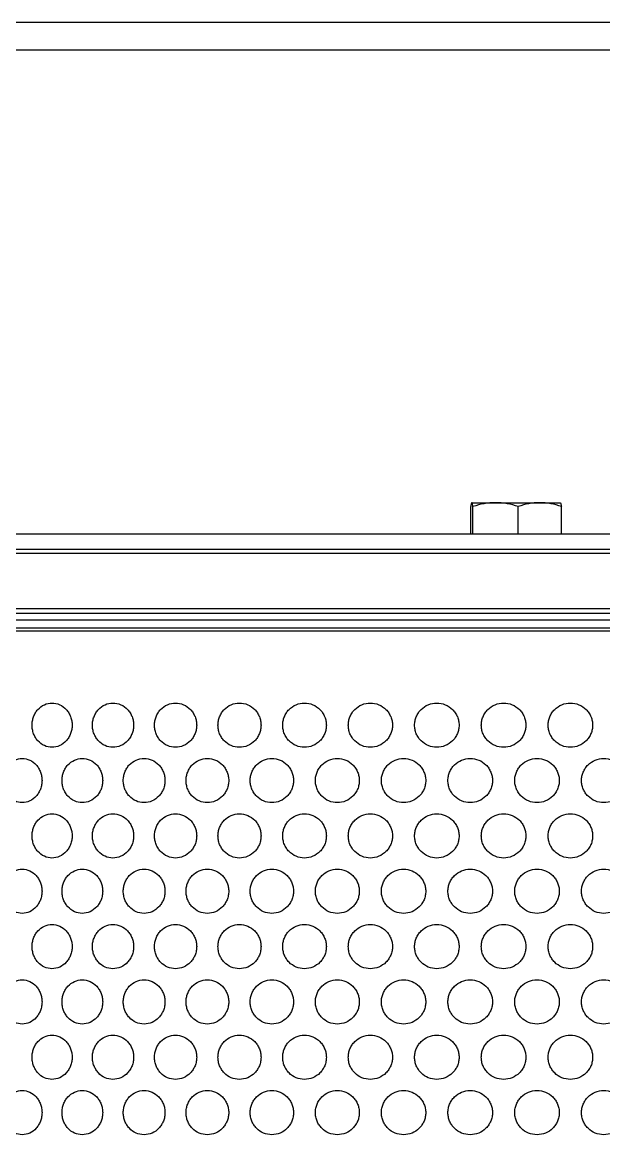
# Model space of a CAD drawing. Header units: millimetres. Extents: x 324 to 7054, y -67 to 2159.
# Drawn here: x 645.2 to 750.4, y 685 to 886 of the extents above; entities that cross this region are included whole.
import ezdxf

# ---------------------------------------------------------------- set-up
doc = ezdxf.new("R2010")
doc.units = ezdxf.units.MM
doc.header["$LTSCALE"] = 153.67
doc.layers.get('0').update_dxf_attribs({"linetype": 'CONTINUOUS'})
doc.layers.add('00_BUW_DATUM', color=7, linetype='CONTINUOUS')
doc.layers.add('02___PRT_ALL_AXES', color=7, linetype='CONTINUOUS')

msp = doc.modelspace()

# ---------------------------------------------------------------- linework, layer by layer
at = {"linetype": 'Continuous'}
for p, q in [((936.34028, 778), (531.51376, 778)), ((925.51376, 776), (543.51376, 776))]:
    msp.add_line(p, q, dxfattribs=at)
at = {"layer": '00_BUW_DATUM', "linetype": 'Continuous'}
for p, q in [((726.32555, 793.49176), (726.32555, 798.48547)), ((726.52092, 799.2), (726.50659, 799.19575)), ((726.52092, 799.2), (742.51376, 799.2)), ((726.71629, 793.49176), (726.71629, 798.48547)), ((734.9045, 793.49176), (734.9045, 798.48547)), ((742.51376, 799.2), (742.52093, 799.19586)), ((742.70197, 793.49176), (742.70197, 798.48547))]:
    msp.add_line(p, q, dxfattribs=at)
for points, knots in [([(726.4826, 799.17048), (726.46437, 799.14248), (726.43529, 799.06129), (726.39798, 798.91343), (726.36065, 798.71493), (726.33745, 798.5667), (726.32555, 798.48547)], [0, 0, 0, 0, 0.142132756, 0.361492416, 0.650746304, 1, 1, 1, 1]), ([(726.50659, 799.19585), (726.50448, 799.19463), (726.49491, 799.18779), (726.48766, 799.17824), (726.4826, 799.17048)], [0, 0, 0, 0, 0.208469722, 1, 1, 1, 1]), ([(726.56882, 799.15396), (726.56522, 799.16085), (726.55449, 799.17966), (726.53571, 799.2), (726.52092, 799.2)], [0, 0, 0, 0, 0.344829343, 1, 1, 1, 1]), ([(726.71629, 798.48547), (726.6956, 798.6267), (726.66564, 798.81845), (726.61248, 799.04068), (726.58507, 799.12288), (726.56882, 799.15396)], [0, 0, 0, 0, 0.624044824, 0.846684331, 1, 1, 1, 1]), ([(730.8104, 799.2), (730.11768, 799.2), (728.72553, 799.06255), (727.37906, 798.70131), (726.71629, 798.48547)], [0, 0, 0, 0, 0.498446043, 1, 1, 1, 1]), ([(734.9045, 798.48547), (734.24174, 798.70131), (732.89528, 799.06256), (731.50312, 799.2), (730.8104, 799.2)], [0, 0, 0, 0, 0.501545387, 1, 1, 1, 1]), ([(738.80324, 799.2), (738.14329, 799.2), (736.81496, 799.06205), (735.53456, 798.70094), (734.9045, 798.48547)], [0, 0, 0, 0, 0.497758931, 1, 1, 1, 1]), ([(742.70197, 798.48547), (742.07192, 798.70094), (740.79153, 799.06205), (739.46319, 799.2), (738.80324, 799.2)], [0, 0, 0, 0, 0.502232521, 1, 1, 1, 1]), ([(742.52093, 799.19585), (742.52304, 799.19463), (742.53261, 799.18779), (742.53987, 799.17824), (742.54492, 799.17048)], [0, 0, 0, 0, 0.208469724, 1, 1, 1, 1]), ([(742.54492, 799.17048), (742.56315, 799.14248), (742.59224, 799.06129), (742.62954, 798.91343), (742.66687, 798.71493), (742.69007, 798.5667), (742.70197, 798.48547)], [0, 0, 0, 0, 0.142132747, 0.361492406, 0.650746297, 1, 1, 1, 1])]:
    msp.add_open_spline(points, degree=3, knots=knots, dxfattribs=at)
at = {"layer": '02___PRT_ALL_AXES', "linetype": 'Continuous'}
for p, q in [((574.51376, 886), (894.51376, 886)), ((574.51376, 881), (894.51376, 881)), ((926.76986, 793.49176), (540.5752, 793.49176)), ((934.08209, 790), (529.01376, 790)), ((936.1135, 790.75897), (531.63665, 790.75897)), ((936.14989, 780), (529.01376, 780)), ((531.63665, 779.24103), (935.27949, 779.24103)), ((926.47439, 776.50824), (540.5752, 776.50824))]:
    msp.add_line(p, q, dxfattribs=at)
for points in [[(647.01741, 759), (647.01772, 759.26583), (647.06415, 759.78945), (647.27066, 760.54514), (647.60178, 761.23528), (648.19946, 762.04859), (649.19605, 762.7909), (650.61812, 763.10456), (652.04246, 762.79082), (653.05031, 762.05038), (653.65774, 761.2386), (653.99602, 760.54817), (654.20758, 759.79095), (654.25517, 759.2663), (654.25548, 759)], [(657.92888, 759), (657.9292, 759.26583), (657.97705, 759.78945), (658.18986, 760.54514), (658.53106, 761.23528), (659.1468, 762.04859), (660.17319, 762.7909), (661.63687, 763.10456), (663.1019, 762.79082), (664.13793, 762.05038), (664.76214, 761.2386), (665.10971, 760.54817), (665.32705, 759.79095), (665.37594, 759.2663), (665.37626, 759)], [(669.14691, 759), (669.14724, 759.26583), (669.19632, 759.78945), (669.41459, 760.54514), (669.76449, 761.23528), (670.39583, 762.04859), (671.44791, 762.7909), (672.94733, 763.10456), (674.4472, 762.79082), (675.50725, 762.05038), (676.14575, 761.2386), (676.50122, 760.54817), (676.72347, 759.79095), (676.77346, 759.2663), (676.77378, 759)], [(680.6266, 759), (680.62694, 759.26583), (680.67705, 759.78945), (680.8999, 760.54514), (681.2571, 761.23528), (681.90151, 762.04859), (682.97506, 762.7909), (684.50424, 763.10456), (686.03295, 762.79082), (687.11278, 762.05038), (687.763, 761.2386), (688.12494, 760.54817), (688.35122, 759.79095), (688.40211, 759.2663), (688.40244, 759)], [(692.32199, 759), (692.32234, 759.26583), (692.37328, 759.78945), (692.59981, 760.54514), (692.96289, 761.23528), (693.6178, 762.04859), (694.70853, 762.7909), (696.26133, 763.10456), (697.81275, 762.79082), (698.90804, 762.05038), (699.56739, 761.2386), (699.93436, 760.54817), (700.16375, 759.79095), (700.21533, 759.2663), (700.21567, 759)], [(704.18628, 759), (704.18662, 759.26583), (704.23819, 759.78945), (704.46751, 760.54514), (704.83501, 761.23528), (705.49778, 762.04859), (706.60133, 762.7909), (708.17154, 763.10456), (709.73946, 762.79082), (710.84583, 762.05038), (711.51166, 761.2386), (711.88219, 760.54817), (712.11378, 759.79095), (712.16585, 759.2663), (712.16619, 759)], [(716.17195, 759), (716.1723, 759.26583), (716.22429, 759.78945), (716.45548, 760.54514), (716.82592, 761.23528), (717.49392, 762.04859), (718.60586, 762.7909), (720.1872, 763.10456), (721.76535, 762.79082), (722.87835, 762.05038), (723.54801, 761.2386), (723.92061, 760.54817), (724.15347, 759.79095), (724.20583, 759.2663), (724.20617, 759)], [(728.23105, 759), (728.2314, 759.26583), (728.28361, 759.78945), (728.51573, 760.54514), (728.88764, 761.23528), (729.55818, 762.04859), (730.67406, 762.7909), (732.2602, 763.10456), (733.84226, 762.79082), (734.95746, 762.05038), (735.62826, 761.2386), (736.00143, 760.54817), (736.23463, 759.79095), (736.28707, 759.2663), (736.28741, 759)], [(740.3153, 759), (740.31565, 759.26583), (740.36786, 759.78945), (740.59999, 760.54514), (740.97188, 761.23528), (741.64228, 762.04859), (742.75764, 762.7909), (744.34223, 763.10456), (745.92186, 762.79082), (747.03478, 762.05038), (747.70404, 761.2386), (748.0763, 760.54817), (748.30891, 759.79095), (748.3612, 759.2663), (748.36155, 759)], [(654.25548, 759), (654.25516, 758.73417), (654.20776, 758.21055), (653.99708, 757.45486), (653.65978, 756.76472), (653.05235, 755.95141), (652.04357, 755.2091), (650.61542, 754.89544), (649.19717, 755.20918), (648.20147, 755.94962), (647.60379, 756.7614), (647.27169, 757.45183), (647.06432, 758.20905), (647.01772, 758.7337), (647.01741, 759)], [(665.37626, 759), (665.37593, 758.73417), (665.32723, 758.21055), (665.11079, 757.45486), (664.76424, 756.76472), (664.14003, 755.95141), (663.10305, 755.2091), (661.63409, 754.89544), (660.17434, 755.20918), (659.14887, 755.94962), (658.53313, 756.7614), (658.19093, 757.45183), (657.97723, 758.20905), (657.9292, 758.7337), (657.92888, 759)], [(676.77378, 759), (676.77345, 758.73417), (676.72366, 758.21055), (676.50233, 757.45486), (676.1479, 756.76472), (675.5094, 755.95141), (674.44838, 755.2091), (672.94449, 754.89544), (671.44908, 755.20918), (670.39795, 755.94962), (669.76661, 756.7614), (669.41568, 757.45183), (669.1965, 758.20905), (669.14724, 758.7337), (669.14691, 759)], [(688.40244, 759), (688.4021, 758.73417), (688.35141, 758.21055), (688.12607, 757.45486), (687.76519, 756.76472), (687.11496, 755.95141), (686.03414, 755.2091), (684.50134, 754.89544), (682.97626, 755.20918), (681.90368, 755.94962), (681.25927, 756.7614), (680.90101, 757.45183), (680.67723, 758.20905), (680.62693, 758.7337), (680.6266, 759)], [(700.21567, 759), (700.21533, 758.73417), (700.16394, 758.21055), (699.9355, 757.45486), (699.56961, 756.76472), (698.91025, 755.95141), (697.81397, 755.2091), (696.25839, 754.89544), (694.70975, 755.20918), (693.62, 755.94962), (692.96509, 756.7614), (692.60094, 757.45183), (692.37347, 758.20905), (692.32233, 758.7337), (692.32199, 759)], [(712.16619, 759), (712.16585, 758.73417), (712.11397, 758.21055), (711.88334, 757.45486), (711.5139, 756.76472), (710.84806, 755.95141), (709.74069, 755.2091), (708.16857, 754.89544), (706.60256, 755.20918), (705.50001, 755.94962), (704.83724, 756.7614), (704.46865, 757.45183), (704.23838, 758.20905), (704.18661, 758.7337), (704.18628, 759)], [(724.20617, 759), (724.20582, 758.73417), (724.15366, 758.21055), (723.92177, 757.45486), (723.55027, 756.76472), (722.8806, 755.95141), (721.76659, 755.2091), (720.1842, 754.89544), (718.60709, 755.20918), (717.49616, 755.94962), (716.82817, 756.7614), (716.45663, 757.45183), (716.22449, 758.20905), (716.17229, 758.7337), (716.17195, 759)], [(736.28741, 759), (736.28706, 758.73417), (736.23483, 758.21055), (736.00259, 757.45486), (735.63052, 756.76472), (734.95971, 755.95141), (733.8435, 755.2091), (732.2572, 754.89544), (730.67531, 755.20918), (729.56044, 755.94962), (728.8899, 756.7614), (728.51689, 757.45183), (728.2838, 758.20905), (728.23139, 758.7337), (728.23105, 759)], [(748.36155, 759), (748.3612, 758.73417), (748.3091, 758.21055), (748.07746, 757.45486), (747.70629, 756.76472), (747.03703, 755.95141), (745.9231, 755.2091), (744.33923, 754.89544), (742.75888, 755.20918), (741.64454, 755.94962), (740.97413, 756.7614), (740.60115, 757.45183), (740.36805, 758.20905), (740.31564, 758.7337), (740.3153, 759)], [(641.69034, 749), (641.69064, 749.26583), (641.73629, 749.78945), (641.93933, 750.54514), (642.26493, 751.23528), (642.85266, 752.04859), (643.83286, 752.7909), (645.23197, 753.10456), (646.63381, 752.79082), (647.62606, 752.05038), (648.22418, 751.2386), (648.55731, 750.54817), (648.76566, 749.79095), (648.81253, 749.2663), (648.81283, 749)], [(652.43207, 749), (652.43238, 749.26583), (652.47954, 749.78945), (652.68931, 750.54514), (653.02564, 751.23528), (653.63265, 752.04859), (654.64465, 752.7909), (656.08824, 753.10456), (657.53365, 752.79082), (658.5561, 752.05038), (659.17223, 751.2386), (659.51533, 750.54817), (659.72989, 749.79095), (659.77815, 749.2663), (659.77846, 749)], [(663.50236, 749), (663.50268, 749.26583), (663.55117, 749.78945), (663.76682, 750.54514), (664.11254, 751.23528), (664.73639, 752.04859), (665.77615, 752.7909), (667.25844, 753.10456), (668.74164, 752.79082), (669.7902, 752.05038), (670.42187, 751.2386), (670.77357, 750.54817), (670.99347, 749.79095), (671.04293, 749.2663), (671.04325, 749)], [(674.8569, 749), (674.85723, 749.26583), (674.90685, 749.78945), (675.12752, 750.54514), (675.48125, 751.23528), (676.11944, 752.04859), (677.18279, 752.7909), (678.69785, 753.10456), (680.2129, 752.79082), (681.28337, 752.05038), (681.92806, 751.2386), (682.28694, 750.54817), (682.51132, 749.79095), (682.56178, 749.2663), (682.56211, 749)], [(686.45024, 749), (686.45058, 749.26583), (686.50113, 749.78945), (686.72594, 750.54514), (687.08626, 751.23528), (687.73624, 752.04859), (688.81893, 752.7909), (690.36069, 753.10456), (691.90152, 752.79082), (692.98962, 752.05038), (693.64474, 751.2386), (694.00938, 750.54817), (694.23732, 749.79095), (694.28859, 749.2663), (694.28892, 749)], [(698.23598, 749), (698.23632, 749.26583), (698.2876, 749.78945), (698.51565, 750.54514), (698.88112, 751.23528), (699.54029, 752.04859), (700.63797, 752.7909), (702.20027, 753.10456), (703.76072, 752.79082), (704.86209, 752.05038), (705.52502, 751.2386), (705.89395, 750.54817), (706.12455, 749.79095), (706.17641, 749.2663), (706.17675, 749)], [(710.16693, 749), (710.16728, 749.26583), (710.21908, 749.78945), (710.44945, 750.54514), (710.81861, 751.23528), (711.48432, 752.04859), (712.59262, 752.7909), (714.16919, 753.10456), (715.74301, 752.79082), (716.85325, 752.05038), (717.52134, 751.2386), (717.89308, 750.54817), (718.12542, 749.79095), (718.17766, 749.2663), (718.17801, 749)], [(722.19534, 749), (722.19569, 749.26583), (722.24781, 749.78945), (722.47958, 750.54514), (722.85094, 751.23528), (723.52055, 752.04859), (724.63502, 752.7909), (726.21955, 753.10456), (727.80044, 752.79082), (728.9151, 752.05038), (729.58567, 751.2386), (729.95874, 750.54817), (730.19189, 749.79095), (730.24431, 749.2663), (730.24465, 749)], [(734.27305, 749), (734.2734, 749.26583), (734.32564, 749.78945), (734.55788, 750.54514), (734.92997, 751.23528), (735.60077, 752.04859), (736.71695, 752.7909), (738.30311, 753.10456), (739.88475, 752.79082), (740.99937, 752.05038), (741.66973, 751.2386), (742.04264, 750.54817), (742.27565, 749.79095), (742.32805, 749.2663), (742.32839, 749)], [(746.35174, 749), (746.35208, 749.26583), (746.40422, 749.78945), (746.63601, 750.54514), (747.00733, 751.23528), (747.67665, 752.04859), (748.79007, 752.7909), (750.37151, 753.10456), (751.94755, 752.79082), (753.05767, 752.05038), (753.72515, 751.2386), (754.09639, 750.54817), (754.32835, 749.79095), (754.3805, 749.2663), (754.38084, 749)], [(648.81283, 749), (648.81252, 748.73417), (648.76583, 748.21055), (648.55835, 747.45486), (648.22619, 746.76472), (647.62807, 745.95141), (646.63491, 745.2091), (645.22932, 744.89544), (643.83396, 745.20918), (642.85464, 745.94962), (642.2669, 746.7614), (641.94035, 747.45183), (641.73646, 748.20905), (641.69064, 748.7337), (641.69034, 749)], [(659.77846, 749), (659.77814, 748.73417), (659.73007, 748.21055), (659.5164, 747.45486), (659.17431, 746.76472), (658.55817, 745.95141), (657.53478, 745.2091), (656.0855, 744.89544), (654.64578, 745.20918), (653.63469, 745.94962), (653.02768, 746.7614), (652.69036, 747.45183), (652.47972, 748.20905), (652.43238, 748.7337), (652.43207, 749)], [(671.04325, 749), (671.04293, 748.73417), (670.99365, 748.21055), (670.77466, 747.45486), (670.42399, 746.76472), (669.79232, 745.95141), (668.7428, 745.2091), (667.25562, 744.89544), (665.77731, 745.20918), (664.73849, 745.94962), (664.11464, 746.7614), (663.76789, 747.45183), (663.55135, 748.20905), (663.50268, 748.7337), (663.50236, 749)], [(682.56211, 749), (682.56177, 748.73417), (682.5115, 748.21055), (682.28806, 747.45486), (681.93023, 746.76472), (681.28554, 745.95141), (680.21409, 745.2091), (678.69498, 744.89544), (677.18398, 745.20918), (676.12159, 745.94962), (675.4834, 746.7614), (675.12862, 747.45183), (674.90704, 748.20905), (674.85723, 748.7337), (674.8569, 749)], [(694.28892, 749), (694.28858, 748.73417), (694.23751, 748.21055), (694.01051, 747.45486), (693.64695, 746.76472), (692.99183, 745.95141), (691.90273, 745.2091), (690.35776, 744.89544), (688.82014, 745.20918), (687.73843, 745.94962), (687.08844, 746.7614), (686.72706, 747.45183), (686.50132, 748.20905), (686.45057, 748.7337), (686.45024, 749)], [(706.17675, 749), (706.1764, 748.73417), (706.12474, 748.21055), (705.89509, 747.45486), (705.52725, 746.76472), (704.86432, 745.95141), (703.76194, 745.2091), (702.1973, 744.89544), (700.6392, 745.20918), (699.5425, 745.94962), (698.88333, 746.7614), (698.51678, 747.45183), (698.28779, 748.20905), (698.23631, 748.7337), (698.23598, 749)], [(718.17801, 749), (718.17766, 748.73417), (718.12561, 748.21055), (717.89423, 747.45486), (717.52358, 746.76472), (716.8555, 745.95141), (715.74425, 745.2091), (714.1662, 744.89544), (712.59386, 745.20918), (711.48656, 745.94962), (710.82084, 746.7614), (710.4506, 747.45183), (710.21928, 748.20905), (710.16727, 748.7337), (710.16693, 749)], [(730.24465, 749), (730.2443, 748.73417), (730.19208, 748.21055), (729.9599, 747.45486), (729.58793, 746.76472), (728.91736, 745.95141), (727.80168, 745.2091), (726.21655, 744.89544), (724.63626, 745.20918), (723.5228, 745.94962), (722.8532, 746.7614), (722.48074, 747.45183), (722.248, 748.20905), (722.19568, 748.7337), (722.19534, 749)], [(742.32839, 749), (742.32804, 748.73417), (742.27585, 748.21055), (742.04379, 747.45486), (741.67199, 746.76472), (741.00162, 745.95141), (739.88599, 745.2091), (738.30011, 744.89544), (736.7182, 745.20918), (735.60303, 745.94962), (734.93222, 746.7614), (734.55904, 747.45183), (734.32583, 748.20905), (734.2734, 748.7337), (734.27305, 749)], [(754.38084, 749), (754.3805, 748.73417), (754.32854, 748.21055), (754.09755, 747.45486), (753.72739, 746.76472), (753.05991, 745.95141), (751.94879, 745.2091), (750.36851, 744.89544), (748.79131, 745.20918), (747.6789, 745.94962), (747.00958, 746.7614), (746.63716, 747.45183), (746.40441, 748.20905), (746.35208, 748.7337), (746.35174, 749)], [(647.01741, 739), (647.01772, 739.26583), (647.06415, 739.78945), (647.27066, 740.54514), (647.60178, 741.23528), (648.19946, 742.04859), (649.19605, 742.7909), (650.61812, 743.10456), (652.04246, 742.79082), (653.05031, 742.05038), (653.65774, 741.2386), (653.99602, 740.54817), (654.20758, 739.79095), (654.25517, 739.2663), (654.25548, 739)], [(657.92888, 739), (657.9292, 739.26583), (657.97705, 739.78945), (658.18986, 740.54514), (658.53106, 741.23528), (659.1468, 742.04859), (660.17319, 742.7909), (661.63687, 743.10456), (663.1019, 742.79082), (664.13793, 742.05038), (664.76214, 741.2386), (665.10971, 740.54817), (665.32705, 739.79095), (665.37594, 739.2663), (665.37626, 739)], [(669.14691, 739), (669.14724, 739.26583), (669.19632, 739.78945), (669.41459, 740.54514), (669.76449, 741.23528), (670.39583, 742.04859), (671.44791, 742.7909), (672.94733, 743.10456), (674.4472, 742.79082), (675.50725, 742.05038), (676.14575, 741.2386), (676.50122, 740.54817), (676.72347, 739.79095), (676.77346, 739.2663), (676.77378, 739)], [(680.6266, 739), (680.62694, 739.26583), (680.67705, 739.78945), (680.8999, 740.54514), (681.2571, 741.23528), (681.90151, 742.04859), (682.97506, 742.7909), (684.50424, 743.10456), (686.03295, 742.79082), (687.11278, 742.05038), (687.763, 741.2386), (688.12494, 740.54817), (688.35122, 739.79095), (688.40211, 739.2663), (688.40244, 739)], [(692.32199, 739), (692.32234, 739.26583), (692.37328, 739.78945), (692.59981, 740.54514), (692.96289, 741.23528), (693.6178, 742.04859), (694.70853, 742.7909), (696.26133, 743.10456), (697.81275, 742.79082), (698.90804, 742.05038), (699.56739, 741.2386), (699.93436, 740.54817), (700.16375, 739.79095), (700.21533, 739.2663), (700.21567, 739)], [(704.18628, 739), (704.18662, 739.26583), (704.23819, 739.78945), (704.46751, 740.54514), (704.83501, 741.23528), (705.49778, 742.04859), (706.60133, 742.7909), (708.17154, 743.10456), (709.73946, 742.79082), (710.84583, 742.05038), (711.51166, 741.2386), (711.88219, 740.54817), (712.11378, 739.79095), (712.16585, 739.2663), (712.16619, 739)], [(716.17195, 739), (716.1723, 739.26583), (716.22429, 739.78945), (716.45548, 740.54514), (716.82592, 741.23528), (717.49392, 742.04859), (718.60586, 742.7909), (720.1872, 743.10456), (721.76535, 742.79082), (722.87835, 742.05038), (723.54801, 741.2386), (723.92061, 740.54817), (724.15347, 739.79095), (724.20583, 739.2663), (724.20617, 739)], [(728.23105, 739), (728.2314, 739.26583), (728.28361, 739.78945), (728.51573, 740.54514), (728.88764, 741.23528), (729.55818, 742.04859), (730.67406, 742.7909), (732.2602, 743.10456), (733.84226, 742.79082), (734.95746, 742.05038), (735.62826, 741.2386), (736.00143, 740.54817), (736.23463, 739.79095), (736.28707, 739.2663), (736.28741, 739)], [(740.3153, 739), (740.31565, 739.26583), (740.36786, 739.78945), (740.59999, 740.54514), (740.97188, 741.23528), (741.64228, 742.04859), (742.75764, 742.7909), (744.34223, 743.10456), (745.92186, 742.79082), (747.03478, 742.05038), (747.70404, 741.2386), (748.0763, 740.54817), (748.30891, 739.79095), (748.3612, 739.2663), (748.36155, 739)], [(654.25548, 739), (654.25516, 738.73417), (654.20776, 738.21055), (653.99708, 737.45486), (653.65978, 736.76472), (653.05235, 735.95141), (652.04357, 735.2091), (650.61542, 734.89544), (649.19717, 735.20918), (648.20147, 735.94962), (647.60379, 736.7614), (647.27169, 737.45183), (647.06432, 738.20905), (647.01772, 738.7337), (647.01741, 739)], [(665.37626, 739), (665.37593, 738.73417), (665.32723, 738.21055), (665.11079, 737.45486), (664.76424, 736.76472), (664.14003, 735.95141), (663.10305, 735.2091), (661.63409, 734.89544), (660.17434, 735.20918), (659.14887, 735.94962), (658.53313, 736.7614), (658.19093, 737.45183), (657.97723, 738.20905), (657.9292, 738.7337), (657.92888, 739)], [(676.77378, 739), (676.77345, 738.73417), (676.72366, 738.21055), (676.50233, 737.45486), (676.1479, 736.76472), (675.5094, 735.95141), (674.44838, 735.2091), (672.94449, 734.89544), (671.44908, 735.20918), (670.39795, 735.94962), (669.76661, 736.7614), (669.41568, 737.45183), (669.1965, 738.20905), (669.14724, 738.7337), (669.14691, 739)], [(688.40244, 739), (688.4021, 738.73417), (688.35141, 738.21055), (688.12607, 737.45486), (687.76519, 736.76472), (687.11496, 735.95141), (686.03414, 735.2091), (684.50134, 734.89544), (682.97626, 735.20918), (681.90368, 735.94962), (681.25927, 736.7614), (680.90101, 737.45183), (680.67723, 738.20905), (680.62693, 738.7337), (680.6266, 739)], [(700.21567, 739), (700.21533, 738.73417), (700.16394, 738.21055), (699.9355, 737.45486), (699.56961, 736.76472), (698.91025, 735.95141), (697.81397, 735.2091), (696.25839, 734.89544), (694.70975, 735.20918), (693.62, 735.94962), (692.96509, 736.7614), (692.60094, 737.45183), (692.37347, 738.20905), (692.32233, 738.7337), (692.32199, 739)], [(712.16619, 739), (712.16585, 738.73417), (712.11397, 738.21055), (711.88334, 737.45486), (711.5139, 736.76472), (710.84806, 735.95141), (709.74069, 735.2091), (708.16857, 734.89544), (706.60256, 735.20918), (705.50001, 735.94962), (704.83724, 736.7614), (704.46865, 737.45183), (704.23838, 738.20905), (704.18661, 738.7337), (704.18628, 739)], [(724.20617, 739), (724.20582, 738.73417), (724.15366, 738.21055), (723.92177, 737.45486), (723.55027, 736.76472), (722.8806, 735.95141), (721.76659, 735.2091), (720.1842, 734.89544), (718.60709, 735.20918), (717.49616, 735.94962), (716.82817, 736.7614), (716.45663, 737.45183), (716.22449, 738.20905), (716.17229, 738.7337), (716.17195, 739)], [(736.28741, 739), (736.28706, 738.73417), (736.23483, 738.21055), (736.00259, 737.45486), (735.63052, 736.76472), (734.95971, 735.95141), (733.8435, 735.2091), (732.2572, 734.89544), (730.67531, 735.20918), (729.56044, 735.94962), (728.8899, 736.7614), (728.51689, 737.45183), (728.2838, 738.20905), (728.23139, 738.7337), (728.23105, 739)], [(748.36155, 739), (748.3612, 738.73417), (748.3091, 738.21055), (748.07746, 737.45486), (747.70629, 736.76472), (747.03703, 735.95141), (745.9231, 735.2091), (744.33923, 734.89544), (742.75888, 735.20918), (741.64454, 735.94962), (740.97413, 736.7614), (740.60115, 737.45183), (740.36805, 738.20905), (740.31564, 738.7337), (740.3153, 739)], [(641.69034, 729), (641.69064, 729.26583), (641.73629, 729.78945), (641.93933, 730.54514), (642.26493, 731.23528), (642.85266, 732.04859), (643.83286, 732.7909), (645.23197, 733.10456), (646.63381, 732.79082), (647.62606, 732.05038), (648.22418, 731.2386), (648.55731, 730.54817), (648.76566, 729.79095), (648.81253, 729.2663), (648.81283, 729)], [(652.43207, 729), (652.43238, 729.26583), (652.47954, 729.78945), (652.68931, 730.54514), (653.02564, 731.23528), (653.63265, 732.04859), (654.64465, 732.7909), (656.08824, 733.10456), (657.53365, 732.79082), (658.5561, 732.05038), (659.17223, 731.2386), (659.51533, 730.54817), (659.72989, 729.79095), (659.77815, 729.2663), (659.77846, 729)], [(663.50236, 729), (663.50268, 729.26583), (663.55117, 729.78945), (663.76682, 730.54514), (664.11254, 731.23528), (664.73639, 732.04859), (665.77615, 732.7909), (667.25844, 733.10456), (668.74164, 732.79082), (669.7902, 732.05038), (670.42187, 731.2386), (670.77357, 730.54817), (670.99347, 729.79095), (671.04293, 729.2663), (671.04325, 729)], [(674.8569, 729), (674.85723, 729.26583), (674.90685, 729.78945), (675.12752, 730.54514), (675.48125, 731.23528), (676.11944, 732.04859), (677.18279, 732.7909), (678.69785, 733.10456), (680.2129, 732.79082), (681.28337, 732.05038), (681.92806, 731.2386), (682.28694, 730.54817), (682.51132, 729.79095), (682.56178, 729.2663), (682.56211, 729)], [(686.45024, 729), (686.45058, 729.26583), (686.50113, 729.78945), (686.72594, 730.54514), (687.08626, 731.23528), (687.73624, 732.04859), (688.81893, 732.7909), (690.36069, 733.10456), (691.90152, 732.79082), (692.98962, 732.05038), (693.64474, 731.2386), (694.00938, 730.54817), (694.23732, 729.79095), (694.28859, 729.2663), (694.28892, 729)], [(698.23598, 729), (698.23632, 729.26583), (698.2876, 729.78945), (698.51565, 730.54514), (698.88112, 731.23528), (699.54029, 732.04859), (700.63797, 732.7909), (702.20027, 733.10456), (703.76072, 732.79082), (704.86209, 732.05038), (705.52502, 731.2386), (705.89395, 730.54817), (706.12455, 729.79095), (706.17641, 729.2663), (706.17675, 729)], [(710.16693, 729), (710.16728, 729.26583), (710.21908, 729.78945), (710.44945, 730.54514), (710.81861, 731.23528), (711.48432, 732.04859), (712.59262, 732.7909), (714.16919, 733.10456), (715.74301, 732.79082), (716.85325, 732.05038), (717.52134, 731.2386), (717.89308, 730.54817), (718.12542, 729.79095), (718.17766, 729.2663), (718.17801, 729)], [(722.19534, 729), (722.19569, 729.26583), (722.24781, 729.78945), (722.47958, 730.54514), (722.85094, 731.23528), (723.52055, 732.04859), (724.63502, 732.7909), (726.21955, 733.10456), (727.80044, 732.79082), (728.9151, 732.05038), (729.58567, 731.2386), (729.95874, 730.54817), (730.19189, 729.79095), (730.24431, 729.2663), (730.24465, 729)], [(734.27305, 729), (734.2734, 729.26583), (734.32564, 729.78945), (734.55788, 730.54514), (734.92997, 731.23528), (735.60077, 732.04859), (736.71695, 732.7909), (738.30311, 733.10456), (739.88475, 732.79082), (740.99937, 732.05038), (741.66973, 731.2386), (742.04264, 730.54817), (742.27565, 729.79095), (742.32805, 729.2663), (742.32839, 729)], [(746.35174, 729), (746.35208, 729.26583), (746.40422, 729.78945), (746.63601, 730.54514), (747.00733, 731.23528), (747.67665, 732.04859), (748.79007, 732.7909), (750.37151, 733.10456), (751.94755, 732.79082), (753.05767, 732.05038), (753.72515, 731.2386), (754.09639, 730.54817), (754.32835, 729.79095), (754.3805, 729.2663), (754.38084, 729)], [(648.81283, 729), (648.81252, 728.73417), (648.76583, 728.21055), (648.55835, 727.45486), (648.22619, 726.76472), (647.62807, 725.95141), (646.63491, 725.2091), (645.22932, 724.89544), (643.83396, 725.20918), (642.85464, 725.94962), (642.2669, 726.7614), (641.94035, 727.45183), (641.73646, 728.20905), (641.69064, 728.7337), (641.69034, 729)], [(659.77846, 729), (659.77814, 728.73417), (659.73007, 728.21055), (659.5164, 727.45486), (659.17431, 726.76472), (658.55817, 725.95141), (657.53478, 725.2091), (656.0855, 724.89544), (654.64578, 725.20918), (653.63469, 725.94962), (653.02768, 726.7614), (652.69036, 727.45183), (652.47972, 728.20905), (652.43238, 728.7337), (652.43207, 729)], [(671.04325, 729), (671.04293, 728.73417), (670.99365, 728.21055), (670.77466, 727.45486), (670.42399, 726.76472), (669.79232, 725.95141), (668.7428, 725.2091), (667.25562, 724.89544), (665.77731, 725.20918), (664.73849, 725.94962), (664.11464, 726.7614), (663.76789, 727.45183), (663.55135, 728.20905), (663.50268, 728.7337), (663.50236, 729)], [(682.56211, 729), (682.56177, 728.73417), (682.5115, 728.21055), (682.28806, 727.45486), (681.93023, 726.76472), (681.28554, 725.95141), (680.21409, 725.2091), (678.69498, 724.89544), (677.18398, 725.20918), (676.12159, 725.94962), (675.4834, 726.7614), (675.12862, 727.45183), (674.90704, 728.20905), (674.85723, 728.7337), (674.8569, 729)], [(694.28892, 729), (694.28858, 728.73417), (694.23751, 728.21055), (694.01051, 727.45486), (693.64695, 726.76472), (692.99183, 725.95141), (691.90273, 725.2091), (690.35776, 724.89544), (688.82014, 725.20918), (687.73843, 725.94962), (687.08844, 726.7614), (686.72706, 727.45183), (686.50132, 728.20905), (686.45057, 728.7337), (686.45024, 729)], [(706.17675, 729), (706.1764, 728.73417), (706.12474, 728.21055), (705.89509, 727.45486), (705.52725, 726.76472), (704.86432, 725.95141), (703.76194, 725.2091), (702.1973, 724.89544), (700.6392, 725.20918), (699.5425, 725.94962), (698.88333, 726.7614), (698.51678, 727.45183), (698.28779, 728.20905), (698.23631, 728.7337), (698.23598, 729)], [(718.17801, 729), (718.17766, 728.73417), (718.12561, 728.21055), (717.89423, 727.45486), (717.52358, 726.76472), (716.8555, 725.95141), (715.74425, 725.2091), (714.1662, 724.89544), (712.59386, 725.20918), (711.48656, 725.94962), (710.82084, 726.7614), (710.4506, 727.45183), (710.21928, 728.20905), (710.16727, 728.7337), (710.16693, 729)], [(730.24465, 729), (730.2443, 728.73417), (730.19208, 728.21055), (729.9599, 727.45486), (729.58793, 726.76472), (728.91736, 725.95141), (727.80168, 725.2091), (726.21655, 724.89544), (724.63626, 725.20918), (723.5228, 725.94962), (722.8532, 726.7614), (722.48074, 727.45183), (722.248, 728.20905), (722.19568, 728.7337), (722.19534, 729)], [(742.32839, 729), (742.32804, 728.73417), (742.27585, 728.21055), (742.04379, 727.45486), (741.67199, 726.76472), (741.00162, 725.95141), (739.88599, 725.2091), (738.30011, 724.89544), (736.7182, 725.20918), (735.60303, 725.94962), (734.93222, 726.7614), (734.55904, 727.45183), (734.32583, 728.20905), (734.2734, 728.7337), (734.27305, 729)], [(754.38084, 729), (754.3805, 728.73417), (754.32854, 728.21055), (754.09755, 727.45486), (753.72739, 726.76472), (753.05991, 725.95141), (751.94879, 725.2091), (750.36851, 724.89544), (748.79131, 725.20918), (747.6789, 725.94962), (747.00958, 726.7614), (746.63716, 727.45183), (746.40441, 728.20905), (746.35208, 728.7337), (746.35174, 729)], [(647.01741, 719), (647.01772, 719.26583), (647.06415, 719.78945), (647.27066, 720.54514), (647.60178, 721.23528), (648.19946, 722.04859), (649.19605, 722.7909), (650.61812, 723.10456), (652.04246, 722.79082), (653.05031, 722.05038), (653.65774, 721.2386), (653.99602, 720.54817), (654.20758, 719.79095), (654.25517, 719.2663), (654.25548, 719)], [(657.92888, 719), (657.9292, 719.26583), (657.97705, 719.78945), (658.18986, 720.54514), (658.53106, 721.23528), (659.1468, 722.04859), (660.17319, 722.7909), (661.63687, 723.10456), (663.1019, 722.79082), (664.13793, 722.05038), (664.76214, 721.2386), (665.10971, 720.54817), (665.32705, 719.79095), (665.37594, 719.2663), (665.37626, 719)], [(669.14691, 719), (669.14724, 719.26583), (669.19632, 719.78945), (669.41459, 720.54514), (669.76449, 721.23528), (670.39583, 722.04859), (671.44791, 722.7909), (672.94733, 723.10456), (674.4472, 722.79082), (675.50725, 722.05038), (676.14575, 721.2386), (676.50122, 720.54817), (676.72347, 719.79095), (676.77346, 719.2663), (676.77378, 719)], [(680.6266, 719), (680.62694, 719.26583), (680.67705, 719.78945), (680.8999, 720.54514), (681.2571, 721.23528), (681.90151, 722.04859), (682.97506, 722.7909), (684.50424, 723.10456), (686.03295, 722.79082), (687.11278, 722.05038), (687.763, 721.2386), (688.12494, 720.54817), (688.35122, 719.79095), (688.40211, 719.2663), (688.40244, 719)], [(692.32199, 719), (692.32234, 719.26583), (692.37328, 719.78945), (692.59981, 720.54514), (692.96289, 721.23528), (693.6178, 722.04859), (694.70853, 722.7909), (696.26133, 723.10456), (697.81275, 722.79082), (698.90804, 722.05038), (699.56739, 721.2386), (699.93436, 720.54817), (700.16375, 719.79095), (700.21533, 719.2663), (700.21567, 719)], [(704.18628, 719), (704.18662, 719.26583), (704.23819, 719.78945), (704.46751, 720.54514), (704.83501, 721.23528), (705.49778, 722.04859), (706.60133, 722.7909), (708.17154, 723.10456), (709.73946, 722.79082), (710.84583, 722.05038), (711.51166, 721.2386), (711.88219, 720.54817), (712.11378, 719.79095), (712.16585, 719.2663), (712.16619, 719)], [(716.17195, 719), (716.1723, 719.26583), (716.22429, 719.78945), (716.45548, 720.54514), (716.82592, 721.23528), (717.49392, 722.04859), (718.60586, 722.7909), (720.1872, 723.10456), (721.76535, 722.79082), (722.87835, 722.05038), (723.54801, 721.2386), (723.92061, 720.54817), (724.15347, 719.79095), (724.20583, 719.2663), (724.20617, 719)], [(728.23105, 719), (728.2314, 719.26583), (728.28361, 719.78945), (728.51573, 720.54514), (728.88764, 721.23528), (729.55818, 722.04859), (730.67406, 722.7909), (732.2602, 723.10456), (733.84226, 722.79082), (734.95746, 722.05038), (735.62826, 721.2386), (736.00143, 720.54817), (736.23463, 719.79095), (736.28707, 719.2663), (736.28741, 719)], [(740.3153, 719), (740.31565, 719.26583), (740.36786, 719.78945), (740.59999, 720.54514), (740.97188, 721.23528), (741.64228, 722.04859), (742.75764, 722.7909), (744.34223, 723.10456), (745.92186, 722.79082), (747.03478, 722.05038), (747.70404, 721.2386), (748.0763, 720.54817), (748.30891, 719.79095), (748.3612, 719.2663), (748.36155, 719)], [(654.25548, 719), (654.25516, 718.73417), (654.20776, 718.21055), (653.99708, 717.45486), (653.65978, 716.76472), (653.05235, 715.95141), (652.04357, 715.2091), (650.61542, 714.89544), (649.19717, 715.20918), (648.20147, 715.94962), (647.60379, 716.7614), (647.27169, 717.45183), (647.06432, 718.20905), (647.01772, 718.7337), (647.01741, 719)], [(665.37626, 719), (665.37593, 718.73417), (665.32723, 718.21055), (665.11079, 717.45486), (664.76424, 716.76472), (664.14003, 715.95141), (663.10305, 715.2091), (661.63409, 714.89544), (660.17434, 715.20918), (659.14887, 715.94962), (658.53313, 716.7614), (658.19093, 717.45183), (657.97723, 718.20905), (657.9292, 718.7337), (657.92888, 719)], [(676.77378, 719), (676.77345, 718.73417), (676.72366, 718.21055), (676.50233, 717.45486), (676.1479, 716.76472), (675.5094, 715.95141), (674.44838, 715.2091), (672.94449, 714.89544), (671.44908, 715.20918), (670.39795, 715.94962), (669.76661, 716.7614), (669.41568, 717.45183), (669.1965, 718.20905), (669.14724, 718.7337), (669.14691, 719)], [(688.40244, 719), (688.4021, 718.73417), (688.35141, 718.21055), (688.12607, 717.45486), (687.76519, 716.76472), (687.11496, 715.95141), (686.03414, 715.2091), (684.50134, 714.89544), (682.97626, 715.20918), (681.90368, 715.94962), (681.25927, 716.7614), (680.90101, 717.45183), (680.67723, 718.20905), (680.62693, 718.7337), (680.6266, 719)], [(700.21567, 719), (700.21533, 718.73417), (700.16394, 718.21055), (699.9355, 717.45486), (699.56961, 716.76472), (698.91025, 715.95141), (697.81397, 715.2091), (696.25839, 714.89544), (694.70975, 715.20918), (693.62, 715.94962), (692.96509, 716.7614), (692.60094, 717.45183), (692.37347, 718.20905), (692.32233, 718.7337), (692.32199, 719)], [(712.16619, 719), (712.16585, 718.73417), (712.11397, 718.21055), (711.88334, 717.45486), (711.5139, 716.76472), (710.84806, 715.95141), (709.74069, 715.2091), (708.16857, 714.89544), (706.60256, 715.20918), (705.50001, 715.94962), (704.83724, 716.7614), (704.46865, 717.45183), (704.23838, 718.20905), (704.18661, 718.7337), (704.18628, 719)], [(724.20617, 719), (724.20582, 718.73417), (724.15366, 718.21055), (723.92177, 717.45486), (723.55027, 716.76472), (722.8806, 715.95141), (721.76659, 715.2091), (720.1842, 714.89544), (718.60709, 715.20918), (717.49616, 715.94962), (716.82817, 716.7614), (716.45663, 717.45183), (716.22449, 718.20905), (716.17229, 718.7337), (716.17195, 719)], [(736.28741, 719), (736.28706, 718.73417), (736.23483, 718.21055), (736.00259, 717.45486), (735.63052, 716.76472), (734.95971, 715.95141), (733.8435, 715.2091), (732.2572, 714.89544), (730.67531, 715.20918), (729.56044, 715.94962), (728.8899, 716.7614), (728.51689, 717.45183), (728.2838, 718.20905), (728.23139, 718.7337), (728.23105, 719)], [(748.36155, 719), (748.3612, 718.73417), (748.3091, 718.21055), (748.07746, 717.45486), (747.70629, 716.76472), (747.03703, 715.95141), (745.9231, 715.2091), (744.33923, 714.89544), (742.75888, 715.20918), (741.64454, 715.94962), (740.97413, 716.7614), (740.60115, 717.45183), (740.36805, 718.20905), (740.31564, 718.7337), (740.3153, 719)], [(641.69034, 709), (641.69064, 709.26583), (641.73629, 709.78945), (641.93933, 710.54514), (642.26493, 711.23528), (642.85266, 712.04859), (643.83286, 712.7909), (645.23197, 713.10456), (646.63381, 712.79082), (647.62606, 712.05038), (648.22418, 711.2386), (648.55731, 710.54817), (648.76566, 709.79095), (648.81253, 709.2663), (648.81283, 709)], [(652.43207, 709), (652.43238, 709.26583), (652.47954, 709.78945), (652.68931, 710.54514), (653.02564, 711.23528), (653.63265, 712.04859), (654.64465, 712.7909), (656.08824, 713.10456), (657.53365, 712.79082), (658.5561, 712.05038), (659.17223, 711.2386), (659.51533, 710.54817), (659.72989, 709.79095), (659.77815, 709.2663), (659.77846, 709)], [(663.50236, 709), (663.50268, 709.26583), (663.55117, 709.78945), (663.76682, 710.54514), (664.11254, 711.23528), (664.73639, 712.04859), (665.77615, 712.7909), (667.25844, 713.10456), (668.74164, 712.79082), (669.7902, 712.05038), (670.42187, 711.2386), (670.77357, 710.54817), (670.99347, 709.79095), (671.04293, 709.2663), (671.04325, 709)], [(674.8569, 709), (674.85723, 709.26583), (674.90685, 709.78945), (675.12752, 710.54514), (675.48125, 711.23528), (676.11944, 712.04859), (677.18279, 712.7909), (678.69785, 713.10456), (680.2129, 712.79082), (681.28337, 712.05038), (681.92806, 711.2386), (682.28694, 710.54817), (682.51132, 709.79095), (682.56178, 709.2663), (682.56211, 709)], [(686.45024, 709), (686.45058, 709.26583), (686.50113, 709.78945), (686.72594, 710.54514), (687.08626, 711.23528), (687.73624, 712.04859), (688.81893, 712.7909), (690.36069, 713.10456), (691.90152, 712.79082), (692.98962, 712.05038), (693.64474, 711.2386), (694.00938, 710.54817), (694.23732, 709.79095), (694.28859, 709.2663), (694.28892, 709)], [(698.23598, 709), (698.23632, 709.26583), (698.2876, 709.78945), (698.51565, 710.54514), (698.88112, 711.23528), (699.54029, 712.04859), (700.63797, 712.7909), (702.20027, 713.10456), (703.76072, 712.79082), (704.86209, 712.05038), (705.52502, 711.2386), (705.89395, 710.54817), (706.12455, 709.79095), (706.17641, 709.2663), (706.17675, 709)], [(710.16693, 709), (710.16728, 709.26583), (710.21908, 709.78945), (710.44945, 710.54514), (710.81861, 711.23528), (711.48432, 712.04859), (712.59262, 712.7909), (714.16919, 713.10456), (715.74301, 712.79082), (716.85325, 712.05038), (717.52134, 711.2386), (717.89308, 710.54817), (718.12542, 709.79095), (718.17766, 709.2663), (718.17801, 709)], [(722.19534, 709), (722.19569, 709.26583), (722.24781, 709.78945), (722.47958, 710.54514), (722.85094, 711.23528), (723.52055, 712.04859), (724.63502, 712.7909), (726.21955, 713.10456), (727.80044, 712.79082), (728.9151, 712.05038), (729.58567, 711.2386), (729.95874, 710.54817), (730.19189, 709.79095), (730.24431, 709.2663), (730.24465, 709)], [(734.27305, 709), (734.2734, 709.26583), (734.32564, 709.78945), (734.55788, 710.54514), (734.92997, 711.23528), (735.60077, 712.04859), (736.71695, 712.7909), (738.30311, 713.10456), (739.88475, 712.79082), (740.99937, 712.05038), (741.66973, 711.2386), (742.04264, 710.54817), (742.27565, 709.79095), (742.32805, 709.2663), (742.32839, 709)], [(746.35174, 709), (746.35208, 709.26583), (746.40422, 709.78945), (746.63601, 710.54514), (747.00733, 711.23528), (747.67665, 712.04859), (748.79007, 712.7909), (750.37151, 713.10456), (751.94755, 712.79082), (753.05767, 712.05038), (753.72515, 711.2386), (754.09639, 710.54817), (754.32835, 709.79095), (754.3805, 709.2663), (754.38084, 709)], [(648.81283, 709), (648.81252, 708.73417), (648.76583, 708.21055), (648.55835, 707.45486), (648.22619, 706.76472), (647.62807, 705.95141), (646.63491, 705.2091), (645.22932, 704.89544), (643.83396, 705.20918), (642.85464, 705.94962), (642.2669, 706.7614), (641.94035, 707.45183), (641.73646, 708.20905), (641.69064, 708.7337), (641.69034, 709)], [(659.77846, 709), (659.77814, 708.73417), (659.73007, 708.21055), (659.5164, 707.45486), (659.17431, 706.76472), (658.55817, 705.95141), (657.53478, 705.2091), (656.0855, 704.89544), (654.64578, 705.20918), (653.63469, 705.94962), (653.02768, 706.7614), (652.69036, 707.45183), (652.47972, 708.20905), (652.43238, 708.7337), (652.43207, 709)], [(671.04325, 709), (671.04293, 708.73417), (670.99365, 708.21055), (670.77466, 707.45486), (670.42399, 706.76472), (669.79232, 705.95141), (668.7428, 705.2091), (667.25562, 704.89544), (665.77731, 705.20918), (664.73849, 705.94962), (664.11464, 706.7614), (663.76789, 707.45183), (663.55135, 708.20905), (663.50268, 708.7337), (663.50236, 709)], [(682.56211, 709), (682.56177, 708.73417), (682.5115, 708.21055), (682.28806, 707.45486), (681.93023, 706.76472), (681.28554, 705.95141), (680.21409, 705.2091), (678.69498, 704.89544), (677.18398, 705.20918), (676.12159, 705.94962), (675.4834, 706.7614), (675.12862, 707.45183), (674.90704, 708.20905), (674.85723, 708.7337), (674.8569, 709)], [(694.28892, 709), (694.28858, 708.73417), (694.23751, 708.21055), (694.01051, 707.45486), (693.64695, 706.76472), (692.99183, 705.95141), (691.90273, 705.2091), (690.35776, 704.89544), (688.82014, 705.20918), (687.73843, 705.94962), (687.08844, 706.7614), (686.72706, 707.45183), (686.50132, 708.20905), (686.45057, 708.7337), (686.45024, 709)], [(706.17675, 709), (706.1764, 708.73417), (706.12474, 708.21055), (705.89509, 707.45486), (705.52725, 706.76472), (704.86432, 705.95141), (703.76194, 705.2091), (702.1973, 704.89544), (700.6392, 705.20918), (699.5425, 705.94962), (698.88333, 706.7614), (698.51678, 707.45183), (698.28779, 708.20905), (698.23631, 708.7337), (698.23598, 709)], [(718.17801, 709), (718.17766, 708.73417), (718.12561, 708.21055), (717.89423, 707.45486), (717.52358, 706.76472), (716.8555, 705.95141), (715.74425, 705.2091), (714.1662, 704.89544), (712.59386, 705.20918), (711.48656, 705.94962), (710.82084, 706.7614), (710.4506, 707.45183), (710.21928, 708.20905), (710.16727, 708.7337), (710.16693, 709)], [(730.24465, 709), (730.2443, 708.73417), (730.19208, 708.21055), (729.9599, 707.45486), (729.58793, 706.76472), (728.91736, 705.95141), (727.80168, 705.2091), (726.21655, 704.89544), (724.63626, 705.20918), (723.5228, 705.94962), (722.8532, 706.7614), (722.48074, 707.45183), (722.248, 708.20905), (722.19568, 708.7337), (722.19534, 709)], [(742.32839, 709), (742.32804, 708.73417), (742.27585, 708.21055), (742.04379, 707.45486), (741.67199, 706.76472), (741.00162, 705.95141), (739.88599, 705.2091), (738.30011, 704.89544), (736.7182, 705.20918), (735.60303, 705.94962), (734.93222, 706.7614), (734.55904, 707.45183), (734.32583, 708.20905), (734.2734, 708.7337), (734.27305, 709)], [(754.38084, 709), (754.3805, 708.73417), (754.32854, 708.21055), (754.09755, 707.45486), (753.72739, 706.76472), (753.05991, 705.95141), (751.94879, 705.2091), (750.36851, 704.89544), (748.79131, 705.20918), (747.6789, 705.94962), (747.00958, 706.7614), (746.63716, 707.45183), (746.40441, 708.20905), (746.35208, 708.7337), (746.35174, 709)], [(647.01741, 699), (647.01772, 699.26583), (647.06415, 699.78945), (647.27066, 700.54514), (647.60178, 701.23528), (648.19946, 702.04859), (649.19605, 702.7909), (650.61812, 703.10456), (652.04246, 702.79082), (653.05031, 702.05038), (653.65774, 701.2386), (653.99602, 700.54817), (654.20758, 699.79095), (654.25517, 699.2663), (654.25548, 699)], [(657.92888, 699), (657.9292, 699.26583), (657.97705, 699.78945), (658.18986, 700.54514), (658.53106, 701.23528), (659.1468, 702.04859), (660.17319, 702.7909), (661.63687, 703.10456), (663.1019, 702.79082), (664.13793, 702.05038), (664.76214, 701.2386), (665.10971, 700.54817), (665.32705, 699.79095), (665.37594, 699.2663), (665.37626, 699)], [(669.14691, 699), (669.14724, 699.26583), (669.19632, 699.78945), (669.41459, 700.54514), (669.76449, 701.23528), (670.39583, 702.04859), (671.44791, 702.7909), (672.94733, 703.10456), (674.4472, 702.79082), (675.50725, 702.05038), (676.14575, 701.2386), (676.50122, 700.54817), (676.72347, 699.79095), (676.77346, 699.2663), (676.77378, 699)], [(680.6266, 699), (680.62694, 699.26583), (680.67705, 699.78945), (680.8999, 700.54514), (681.2571, 701.23528), (681.90151, 702.04859), (682.97506, 702.7909), (684.50424, 703.10456), (686.03295, 702.79082), (687.11278, 702.05038), (687.763, 701.2386), (688.12494, 700.54817), (688.35122, 699.79095), (688.40211, 699.2663), (688.40244, 699)], [(692.32199, 699), (692.32234, 699.26583), (692.37328, 699.78945), (692.59981, 700.54514), (692.96289, 701.23528), (693.6178, 702.04859), (694.70853, 702.7909), (696.26133, 703.10456), (697.81275, 702.79082), (698.90804, 702.05038), (699.56739, 701.2386), (699.93436, 700.54817), (700.16375, 699.79095), (700.21533, 699.2663), (700.21567, 699)], [(704.18628, 699), (704.18662, 699.26583), (704.23819, 699.78945), (704.46751, 700.54514), (704.83501, 701.23528), (705.49778, 702.04859), (706.60133, 702.7909), (708.17154, 703.10456), (709.73946, 702.79082), (710.84583, 702.05038), (711.51166, 701.2386), (711.88219, 700.54817), (712.11378, 699.79095), (712.16585, 699.2663), (712.16619, 699)], [(716.17195, 699), (716.1723, 699.26583), (716.22429, 699.78945), (716.45548, 700.54514), (716.82592, 701.23528), (717.49392, 702.04859), (718.60586, 702.7909), (720.1872, 703.10456), (721.76535, 702.79082), (722.87835, 702.05038), (723.54801, 701.2386), (723.92061, 700.54817), (724.15347, 699.79095), (724.20583, 699.2663), (724.20617, 699)], [(728.23105, 699), (728.2314, 699.26583), (728.28361, 699.78945), (728.51573, 700.54514), (728.88764, 701.23528), (729.55818, 702.04859), (730.67406, 702.7909), (732.2602, 703.10456), (733.84226, 702.79082), (734.95746, 702.05038), (735.62826, 701.2386), (736.00143, 700.54817), (736.23463, 699.79095), (736.28707, 699.2663), (736.28741, 699)], [(740.3153, 699), (740.31565, 699.26583), (740.36786, 699.78945), (740.59999, 700.54514), (740.97188, 701.23528), (741.64228, 702.04859), (742.75764, 702.7909), (744.34223, 703.10456), (745.92186, 702.79082), (747.03478, 702.05038), (747.70404, 701.2386), (748.0763, 700.54817), (748.30891, 699.79095), (748.3612, 699.2663), (748.36155, 699)], [(654.25548, 699), (654.25516, 698.73417), (654.20776, 698.21055), (653.99708, 697.45486), (653.65978, 696.76472), (653.05235, 695.95141), (652.04357, 695.2091), (650.61542, 694.89544), (649.19717, 695.20918), (648.20147, 695.94962), (647.60379, 696.7614), (647.27169, 697.45183), (647.06432, 698.20905), (647.01772, 698.7337), (647.01741, 699)], [(665.37626, 699), (665.37593, 698.73417), (665.32723, 698.21055), (665.11079, 697.45486), (664.76424, 696.76472), (664.14003, 695.95141), (663.10305, 695.2091), (661.63409, 694.89544), (660.17434, 695.20918), (659.14887, 695.94962), (658.53313, 696.7614), (658.19093, 697.45183), (657.97723, 698.20905), (657.9292, 698.7337), (657.92888, 699)], [(676.77378, 699), (676.77345, 698.73417), (676.72366, 698.21055), (676.50233, 697.45486), (676.1479, 696.76472), (675.5094, 695.95141), (674.44838, 695.2091), (672.94449, 694.89544), (671.44908, 695.20918), (670.39795, 695.94962), (669.76661, 696.7614), (669.41568, 697.45183), (669.1965, 698.20905), (669.14724, 698.7337), (669.14691, 699)], [(688.40244, 699), (688.4021, 698.73417), (688.35141, 698.21055), (688.12607, 697.45486), (687.76519, 696.76472), (687.11496, 695.95141), (686.03414, 695.2091), (684.50134, 694.89544), (682.97626, 695.20918), (681.90368, 695.94962), (681.25927, 696.7614), (680.90101, 697.45183), (680.67723, 698.20905), (680.62693, 698.7337), (680.6266, 699)], [(700.21567, 699), (700.21533, 698.73417), (700.16394, 698.21055), (699.9355, 697.45486), (699.56961, 696.76472), (698.91025, 695.95141), (697.81397, 695.2091), (696.25839, 694.89544), (694.70975, 695.20918), (693.62, 695.94962), (692.96509, 696.7614), (692.60094, 697.45183), (692.37347, 698.20905), (692.32233, 698.7337), (692.32199, 699)], [(712.16619, 699), (712.16585, 698.73417), (712.11397, 698.21055), (711.88334, 697.45486), (711.5139, 696.76472), (710.84806, 695.95141), (709.74069, 695.2091), (708.16857, 694.89544), (706.60256, 695.20918), (705.50001, 695.94962), (704.83724, 696.7614), (704.46865, 697.45183), (704.23838, 698.20905), (704.18661, 698.7337), (704.18628, 699)], [(724.20617, 699), (724.20582, 698.73417), (724.15366, 698.21055), (723.92177, 697.45486), (723.55027, 696.76472), (722.8806, 695.95141), (721.76659, 695.2091), (720.1842, 694.89544), (718.60709, 695.20918), (717.49616, 695.94962), (716.82817, 696.7614), (716.45663, 697.45183), (716.22449, 698.20905), (716.17229, 698.7337), (716.17195, 699)], [(736.28741, 699), (736.28706, 698.73417), (736.23483, 698.21055), (736.00259, 697.45486), (735.63052, 696.76472), (734.95971, 695.95141), (733.8435, 695.2091), (732.2572, 694.89544), (730.67531, 695.20918), (729.56044, 695.94962), (728.8899, 696.7614), (728.51689, 697.45183), (728.2838, 698.20905), (728.23139, 698.7337), (728.23105, 699)], [(748.36155, 699), (748.3612, 698.73417), (748.3091, 698.21055), (748.07746, 697.45486), (747.70629, 696.76472), (747.03703, 695.95141), (745.9231, 695.2091), (744.33923, 694.89544), (742.75888, 695.20918), (741.64454, 695.94962), (740.97413, 696.7614), (740.60115, 697.45183), (740.36805, 698.20905), (740.31564, 698.7337), (740.3153, 699)], [(641.69034, 689), (641.69064, 689.26583), (641.73629, 689.78945), (641.93933, 690.54514), (642.26493, 691.23528), (642.85266, 692.04859), (643.83286, 692.7909), (645.23197, 693.10456), (646.63381, 692.79082), (647.62606, 692.05038), (648.22418, 691.2386), (648.55731, 690.54817), (648.76566, 689.79095), (648.81253, 689.2663), (648.81283, 689)], [(652.43207, 689), (652.43238, 689.26583), (652.47954, 689.78945), (652.68931, 690.54514), (653.02564, 691.23528), (653.63265, 692.04859), (654.64465, 692.7909), (656.08824, 693.10456), (657.53365, 692.79082), (658.5561, 692.05038), (659.17223, 691.2386), (659.51533, 690.54817), (659.72989, 689.79095), (659.77815, 689.2663), (659.77846, 689)], [(663.50236, 689), (663.50268, 689.26583), (663.55117, 689.78945), (663.76682, 690.54514), (664.11254, 691.23528), (664.73639, 692.04859), (665.77615, 692.7909), (667.25844, 693.10456), (668.74164, 692.79082), (669.7902, 692.05038), (670.42187, 691.2386), (670.77357, 690.54817), (670.99347, 689.79095), (671.04293, 689.2663), (671.04325, 689)], [(674.8569, 689), (674.85723, 689.26583), (674.90685, 689.78945), (675.12752, 690.54514), (675.48125, 691.23528), (676.11944, 692.04859), (677.18279, 692.7909), (678.69785, 693.10456), (680.2129, 692.79082), (681.28337, 692.05038), (681.92806, 691.2386), (682.28694, 690.54817), (682.51132, 689.79095), (682.56178, 689.2663), (682.56211, 689)], [(686.45024, 689), (686.45058, 689.26583), (686.50113, 689.78945), (686.72594, 690.54514), (687.08626, 691.23528), (687.73624, 692.04859), (688.81893, 692.7909), (690.36069, 693.10456), (691.90152, 692.79082), (692.98962, 692.05038), (693.64474, 691.2386), (694.00938, 690.54817), (694.23732, 689.79095), (694.28859, 689.2663), (694.28892, 689)], [(698.23598, 689), (698.23632, 689.26583), (698.2876, 689.78945), (698.51565, 690.54514), (698.88112, 691.23528), (699.54029, 692.04859), (700.63797, 692.7909), (702.20027, 693.10456), (703.76072, 692.79082), (704.86209, 692.05038), (705.52502, 691.2386), (705.89395, 690.54817), (706.12455, 689.79095), (706.17641, 689.2663), (706.17675, 689)], [(710.16693, 689), (710.16728, 689.26583), (710.21908, 689.78945), (710.44945, 690.54514), (710.81861, 691.23528), (711.48432, 692.04859), (712.59262, 692.7909), (714.16919, 693.10456), (715.74301, 692.79082), (716.85325, 692.05038), (717.52134, 691.2386), (717.89308, 690.54817), (718.12542, 689.79095), (718.17766, 689.2663), (718.17801, 689)], [(722.19534, 689), (722.19569, 689.26583), (722.24781, 689.78945), (722.47958, 690.54514), (722.85094, 691.23528), (723.52055, 692.04859), (724.63502, 692.7909), (726.21955, 693.10456), (727.80044, 692.79082), (728.9151, 692.05038), (729.58567, 691.2386), (729.95874, 690.54817), (730.19189, 689.79095), (730.24431, 689.2663), (730.24465, 689)], [(734.27305, 689), (734.2734, 689.26583), (734.32564, 689.78945), (734.55788, 690.54514), (734.92997, 691.23528), (735.60077, 692.04859), (736.71695, 692.7909), (738.30311, 693.10456), (739.88475, 692.79082), (740.99937, 692.05038), (741.66973, 691.2386), (742.04264, 690.54817), (742.27565, 689.79095), (742.32805, 689.2663), (742.32839, 689)], [(746.35174, 689), (746.35208, 689.26583), (746.40422, 689.78945), (746.63601, 690.54514), (747.00733, 691.23528), (747.67665, 692.04859), (748.79007, 692.7909), (750.37151, 693.10456), (751.94755, 692.79082), (753.05767, 692.05038), (753.72515, 691.2386), (754.09639, 690.54817), (754.32835, 689.79095), (754.3805, 689.2663), (754.38084, 689)], [(648.81283, 689), (648.81252, 688.73417), (648.76583, 688.21055), (648.55835, 687.45486), (648.22619, 686.76472), (647.62807, 685.95141), (646.63491, 685.2091), (645.22932, 684.89544), (643.83396, 685.20918), (642.85464, 685.94962), (642.2669, 686.7614), (641.94035, 687.45183), (641.73646, 688.20905), (641.69064, 688.7337), (641.69034, 689)], [(659.77846, 689), (659.77814, 688.73417), (659.73007, 688.21055), (659.5164, 687.45486), (659.17431, 686.76472), (658.55817, 685.95141), (657.53478, 685.2091), (656.0855, 684.89544), (654.64578, 685.20918), (653.63469, 685.94962), (653.02768, 686.7614), (652.69036, 687.45183), (652.47972, 688.20905), (652.43238, 688.7337), (652.43207, 689)], [(671.04325, 689), (671.04293, 688.73417), (670.99365, 688.21055), (670.77466, 687.45486), (670.42399, 686.76472), (669.79232, 685.95141), (668.7428, 685.2091), (667.25562, 684.89544), (665.77731, 685.20918), (664.73849, 685.94962), (664.11464, 686.7614), (663.76789, 687.45183), (663.55135, 688.20905), (663.50268, 688.7337), (663.50236, 689)], [(682.56211, 689), (682.56177, 688.73417), (682.5115, 688.21055), (682.28806, 687.45486), (681.93023, 686.76472), (681.28554, 685.95141), (680.21409, 685.2091), (678.69498, 684.89544), (677.18398, 685.20918), (676.12159, 685.94962), (675.4834, 686.7614), (675.12862, 687.45183), (674.90704, 688.20905), (674.85723, 688.7337), (674.8569, 689)], [(694.28892, 689), (694.28858, 688.73417), (694.23751, 688.21055), (694.01051, 687.45486), (693.64695, 686.76472), (692.99183, 685.95141), (691.90273, 685.2091), (690.35776, 684.89544), (688.82014, 685.20918), (687.73843, 685.94962), (687.08844, 686.7614), (686.72706, 687.45183), (686.50132, 688.20905), (686.45057, 688.7337), (686.45024, 689)], [(706.17675, 689), (706.1764, 688.73417), (706.12474, 688.21055), (705.89509, 687.45486), (705.52725, 686.76472), (704.86432, 685.95141), (703.76194, 685.2091), (702.1973, 684.89544), (700.6392, 685.20918), (699.5425, 685.94962), (698.88333, 686.7614), (698.51678, 687.45183), (698.28779, 688.20905), (698.23631, 688.7337), (698.23598, 689)], [(718.17801, 689), (718.17766, 688.73417), (718.12561, 688.21055), (717.89423, 687.45486), (717.52358, 686.76472), (716.8555, 685.95141), (715.74425, 685.2091), (714.1662, 684.89544), (712.59386, 685.20918), (711.48656, 685.94962), (710.82084, 686.7614), (710.4506, 687.45183), (710.21928, 688.20905), (710.16727, 688.7337), (710.16693, 689)], [(730.24465, 689), (730.2443, 688.73417), (730.19208, 688.21055), (729.9599, 687.45486), (729.58793, 686.76472), (728.91736, 685.95141), (727.80168, 685.2091), (726.21655, 684.89544), (724.63626, 685.20918), (723.5228, 685.94962), (722.8532, 686.7614), (722.48074, 687.45183), (722.248, 688.20905), (722.19568, 688.7337), (722.19534, 689)], [(742.32839, 689), (742.32804, 688.73417), (742.27585, 688.21055), (742.04379, 687.45486), (741.67199, 686.76472), (741.00162, 685.95141), (739.88599, 685.2091), (738.30011, 684.89544), (736.7182, 685.20918), (735.60303, 685.94962), (734.93222, 686.7614), (734.55904, 687.45183), (734.32583, 688.20905), (734.2734, 688.7337), (734.27305, 689)], [(754.38084, 689), (754.3805, 688.73417), (754.32854, 688.21055), (754.09755, 687.45486), (753.72739, 686.76472), (753.05991, 685.95141), (751.94879, 685.2091), (750.36851, 684.89544), (748.79131, 685.20918), (747.6789, 685.94962), (747.00958, 686.7614), (746.63716, 687.45183), (746.40441, 688.20905), (746.35208, 688.7337), (746.35174, 689)]]:
    msp.add_open_spline(points, degree=3, knots=[0, 0, 0, 0, 0.0625, 0.125, 0.1875, 0.25, 0.375, 0.5, 0.625, 0.75, 0.8125, 0.875, 0.9375, 1, 1, 1, 1], dxfattribs=at)

doc.saveas('drawing.dxf')
